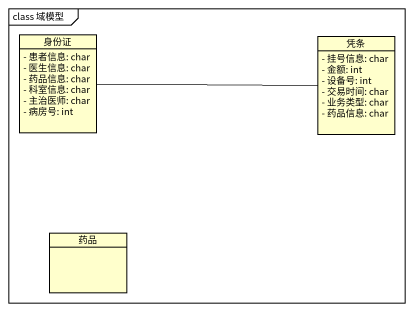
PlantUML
@startuml
mainframe class 域模型
hide circle
hide empty members
skinparam classAttributeIconSize 0
class 身份证 {
  - 患者信息: char
  - 医生信息: char
  - 药品信息: char
  - 科室信息: char
  - 主治医师: char
  - 病房号: int
}
class 凭条 {
  - 挂号信息: char
  - 金额: int
  - 设备号: int
  - 交易时间: char
  - 业务类型: char
  - 药品信息: char
}
class 药品
身份证 -right- 凭条
@enduml
